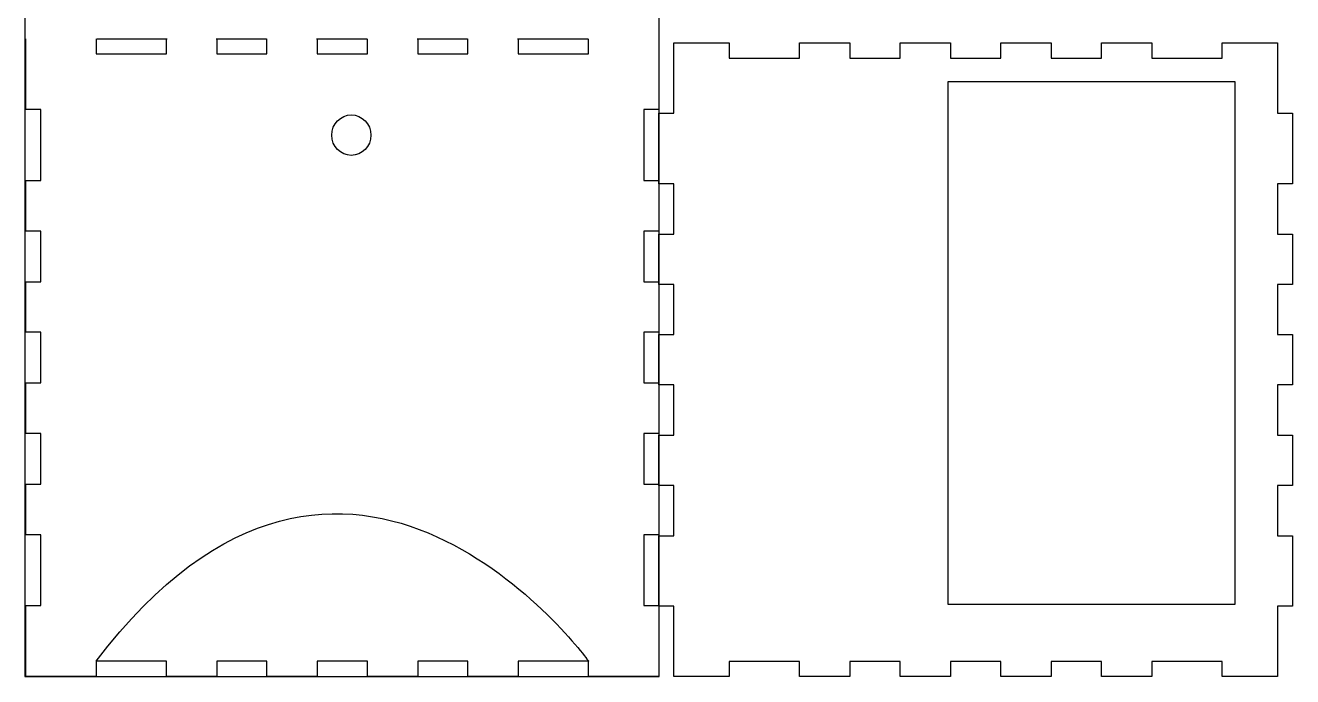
# Model space of a CAD drawing. Extents: x -175 to 628, y 17 to 881.
# Drawn here: x 93 to 628, y 284 to 560 of the extents above; entities that cross this region are included whole.
import ezdxf

# ---------------------------------------------------------------- set-up
doc = ezdxf.new("R2010")
doc.units = 0
doc.layers.add('Layer_1', color=7, linetype='CONTINUOUS')

msp = doc.modelspace()

# ---------------------------------------------------------------- linework, layer by layer
at = {"layer": 'Layer_1', "color": 7}
for points in [[(92.670128, 568.196126), (92.670128, 284.464286), (360.691515, 284.464286), (360.691515, 568.196126), (359.686657, 577.995739)], [(360.589065, 554.088926), (360.589065, 524.143886), (354.219218, 524.143886), (354.219218, 494.198854), (360.589065, 494.198854), (360.589065, 472.809529), (354.219218, 472.809529), (354.219218, 451.420189), (360.589065, 451.420189), (360.589065, 430.030886), (354.219218, 430.030886), (354.219218, 408.641561), (360.589065, 408.641561), (360.589065, 387.252259), (354.219218, 387.252259), (354.219218, 365.862926), (360.589065, 365.862926), (360.589065, 344.473609), (354.219218, 344.473609), (354.219218, 314.528561), (360.589065, 314.528561), (360.589065, 284.583544), (330.862912, 284.583544), (330.862912, 291.000326), (301.136685, 291.000326), (301.136685, 284.583544), (279.903645, 284.583544), (279.903645, 291.000326), (258.67068, 291.000326), (258.67068, 284.583544), (237.437715, 284.583544), (237.437715, 291.000326), (216.204675, 291.000326), (216.204675, 284.583544), (194.97171, 284.583544), (194.97171, 291.000326), (173.73867, 291.000326), (173.73867, 284.583544), (152.50578, 284.583544), (152.50578, 291.000326), (122.779552, 291.000326), (122.779552, 284.583544), (93.053325, 284.583544), (93.053325, 314.528561), (99.423255, 314.528561), (99.423255, 344.473609), (93.053325, 344.473609), (93.053325, 365.862926), (99.423255, 365.862926), (99.423255, 387.252259), (93.053325, 387.252259), (93.053325, 408.641561), (99.423255, 408.641561), (99.423255, 430.030886), (93.053325, 430.030886), (93.053325, 451.420189), (99.423255, 451.420189), (99.423255, 472.809529), (93.053325, 472.809529), (93.053325, 494.198854), (99.423255, 494.198854), (99.423255, 524.143886), (93.053325, 524.143886), (93.053325, 554.088926)], [(122.779545, 554.088926), (122.779545, 547.672151), (152.505773, 547.672151), (152.505773, 554.088926)], [(123.015487, 554.088926), (152.74164, 554.088926)], [(173.479208, 554.088926), (194.712247, 554.088926)], [(173.738662, 554.088926), (173.738662, 547.672151), (194.971702, 547.672151), (194.971702, 554.088926)], [(215.945212, 554.088926), (237.178178, 554.088926)], [(216.204668, 554.088926), (216.204668, 547.672151), (237.437708, 547.672151), (237.437708, 554.088926)], [(258.411225, 554.088926), (279.64419, 554.088926)], [(258.67068, 554.088926), (258.67068, 547.672151), (279.903645, 547.672151), (279.903645, 554.088926)], [(300.900742, 554.088926), (330.626962, 554.088926)], [(301.136685, 554.088926), (301.136685, 547.672151), (330.862905, 547.672151), (330.862905, 554.088926)]]:
    msp.add_lwpolyline(points, dxfattribs=at)
for points in [[(420.071715, 545.960359), (420.071715, 552.338312), (441.33156, 552.338312), (441.33156, 545.960359), (462.591403, 545.960359), (462.591403, 552.338312), (483.851245, 552.338312), (483.851245, 545.960359), (505.111087, 545.960359), (505.111087, 552.338312), (526.370933, 552.338312), (526.370933, 545.960359), (547.630775, 545.960359), (547.630775, 552.338312), (568.890618, 552.338312), (568.890618, 545.960359), (598.654397, 545.960359), (598.654397, 552.338312), (622.040227, 552.338312), (622.040227, 522.574532), (628.418179, 522.574532), (628.418179, 492.810749), (622.040227, 492.810749), (622.040227, 471.550907), (628.418179, 471.550907), (628.418179, 450.291065), (622.040227, 450.291065), (622.040227, 429.031219), (628.418179, 429.031219), (628.418179, 407.771376), (622.040227, 407.771376), (622.040227, 386.511534), (628.418179, 386.511534), (628.418179, 365.251691), (622.040227, 365.251691), (622.040227, 343.991846), (628.418179, 343.991846), (628.418179, 314.228066), (622.040227, 314.228066), (622.040227, 284.464287), (598.654397, 284.464287), (598.654397, 290.84224), (568.890618, 290.84224), (568.890618, 284.464287), (547.630775, 284.464287), (547.630775, 290.84224), (526.370933, 290.84224), (526.370933, 284.464287), (505.111087, 284.464287), (505.111087, 290.84224), (483.851245, 290.84224), (483.851245, 284.464287), (462.591403, 284.464287), (462.591403, 290.84224), (441.33156, 290.84224), (441.33156, 284.464287), (420.071715, 284.464287), (420.071715, 290.84224), (390.307935, 290.84224), (390.307935, 284.464287), (366.922108, 284.464287), (366.922108, 314.228066), (360.544156, 314.228066), (360.544156, 343.991846), (366.922108, 343.991846), (366.922108, 365.251691), (360.544156, 365.251691), (360.544156, 386.511534), (366.922108, 386.511534), (366.922108, 407.771376), (360.544156, 407.771376), (360.544156, 429.031219), (366.922108, 429.031219), (366.922108, 450.291065), (360.544156, 450.291065), (360.544156, 471.550907), (366.922108, 471.550907), (366.922108, 492.810749), (360.544156, 492.810749), (360.544156, 522.574532), (366.922108, 522.574532), (366.922108, 552.338312), (390.307935, 552.338312), (390.307935, 545.960359), (420.071715, 545.960359)], [(482.795567, 536.074541), (603.976669, 536.074541), (603.976669, 314.972178), (482.795567, 314.972178), (482.795567, 536.074541)], [(238.884825, 513.354146)]]:
    msp.add_lwpolyline(points, close=True, dxfattribs=at)
for points in [[(222.333915, 513.354146), (222.333915, 518.076901), (226.038962, 521.905451), (230.60937, 521.905451)], [(230.60937, 521.905451), (235.179778, 521.905451), (238.884825, 518.076901), (238.884825, 513.354146)], [(230.60937, 504.802841), (226.038962, 504.802842), (222.333915, 508.631391), (222.333915, 513.354146)], [(238.884825, 513.354146), (238.884825, 508.631391), (235.179778, 504.802842), (230.60937, 504.802841)], [(122.779545, 291.000326), (229.228913, 431.319964), (330.862905, 291.000326), (330.862905, 291.000326)]]:
    msp.add_open_spline(points, degree=3, dxfattribs=at)

doc.saveas('drawing.dxf')
